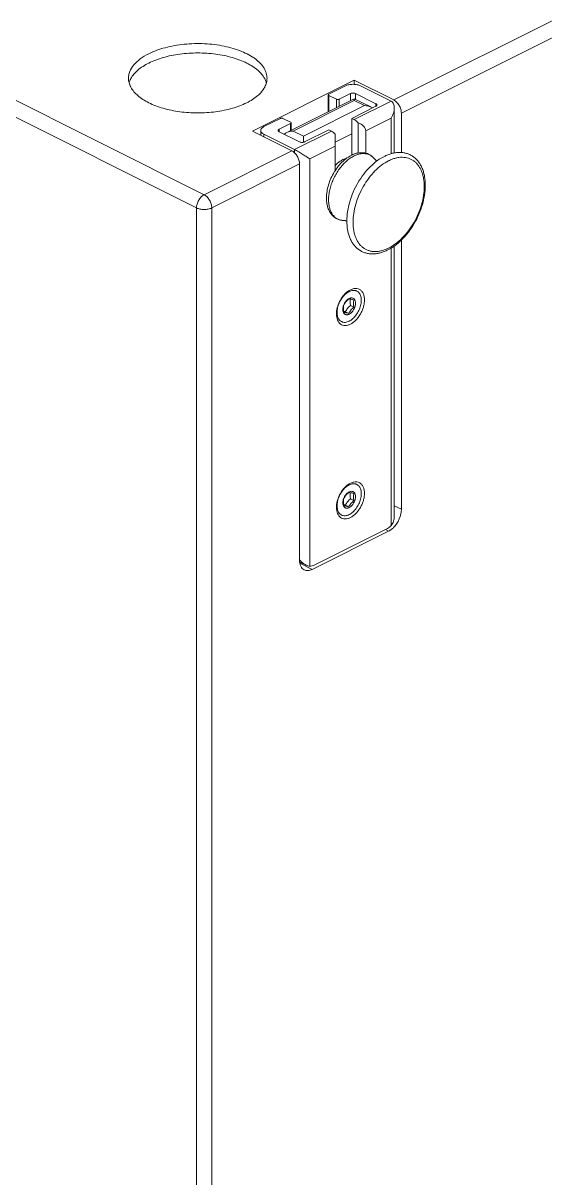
# Model space of a CAD drawing. Header units: millimetres. Extents: x 1177 to 4296, y 93 to 2298.
# Drawn here: x 3790.6 to 3935.6, y 1237 to 1557.7 of the extents above; entities that cross this region are included whole.
import ezdxf

# ---------------------------------------------------------------- set-up
doc = ezdxf.new("R2010")
doc.units = ezdxf.units.MM
doc.header["$LTSCALE"] = 0.1
doc.layers.get('0').update_dxf_attribs({"lineweight": 13})

msp = doc.modelspace()

# ---------------------------------------------------------------- linework, layer by layer
for p, q in [((3893.6, 1536.33), (4168.25, 1673.65)), ((3895.72, 1532.67), (4170.38, 1670)), ((3594.14, 1633.38), (3840.92, 1509.99)), ((3592.02, 1629.72), (3838.8, 1506.33)), ((3854.35, 1527.66), (3882.64, 1541.81)), ((3880.16, 1540.22), (3875.57, 1537.92)), ((3882.64, 1540.63), (3882.64, 1541.81)), ((3893.6, 1536.33), (3882.64, 1541.81)), ((3892.89, 1535.97), (3884.41, 1540.22)), ((3882.64, 1536.66), (3863.92, 1527.3)), ((3865.67, 1527.66), (3882.64, 1536.15)), ((3875.42, 1537.74), (3875.42, 1533.05)), ((3875.57, 1537.56), (3875.57, 1533.13)), ((3875.57, 1537.56), (3877.69, 1536.5)), ((3877.69, 1536.5), (3877.69, 1534.19)), ((3878.4, 1536.5), (3881.58, 1538.09)), ((3878.4, 1536.5), (3878.4, 1534.54)), ((3881.58, 1536.13), (3881.58, 1538.09)), ((3887.22, 1534.37), (3882.64, 1536.66)), ((3882.64, 1536.15), (3882.64, 1536.66)), ((3885.47, 1534.74), (3882.64, 1536.15)), ((3882.64, 1530.85), (3892.89, 1535.97)), ((3882.99, 1536.49), (3882.99, 1538.09)), ((3882.99, 1538.09), (3888.65, 1535.27)), ((3885.47, 1534.74), (3868.5, 1526.25)), ((3888.65, 1534.56), (3881.93, 1531.2)), ((3888.65, 1534.56), (3888.65, 1535.27)), ((3893.77, 1534.15), (3893.77, 1521.58)), ((3895.72, 1532.67), (3895.72, 1521.71)), ((3862.13, 1531.2), (3857.54, 1528.9)), ((3861.78, 1528.19), (3864.96, 1529.79)), ((3864.96, 1530.14), (3862.84, 1531.2)), ((3864.96, 1529.79), (3864.96, 1527.82)), ((3865.11, 1529.96), (3865.11, 1527.9)), ((3881.93, 1531.2), (3881.93, 1521.31)), ((3882.64, 1530.85), (3881.93, 1531.2)), ((3883.7, 1529.97), (3883.7, 1521.57)), ((3885.82, 1527.72), (3892.89, 1531.25)), ((3892.89, 1531.25), (3892.89, 1521.4)), ((3865.31, 1522.18), (3854.35, 1527.66)), ((3856.66, 1527.84), (3856.66, 1526.51)), ((3857.54, 1526.78), (3857.54, 1526.07)), ((3857.54, 1526.78), (3866.02, 1522.54)), ((3861.78, 1527.49), (3861.78, 1528.19)), ((3867.44, 1524.66), (3861.78, 1527.49)), ((3868.5, 1526.25), (3865.67, 1527.66)), ((3866.02, 1522.54), (3876.27, 1527.66)), ((3868.5, 1524.55), (3868.5, 1526.25)), ((3875.57, 1528.02), (3868.85, 1524.66)), ((3876.27, 1527.66), (3875.57, 1528.02)), ((3881.93, 1526.87), (3877.34, 1524.57)), ((3877.34, 1516.66), (3877.34, 1526.79)), ((3885.82, 1527.72), (3885.82, 1521.53)), ((3870.26, 1519.94), (3877.34, 1523.48)), ((3840.92, 1509.99), (3865.31, 1522.18)), ((3866.02, 1522.54), (3866.02, 1521.66)), ((3870.26, 1519.94), (3870.26, 1406.85)), ((3881.93, 1521.31), (3882.28, 1521.14)), ((3843.04, 1506.33), (3867.44, 1518.53)), ((3867.44, 1408.54), (3867.44, 1518.53)), ((3877.9, 1518.69), (3878.47, 1519.11)), ((3877.11, 1516.34), (3877.1, 1516.31)), ((3838.8, 1506.33), (3838.8, 1078.51)), ((3843.04, 1506.33), (3843.04, 1078.51)), ((3895.72, 1497.42), (3895.72, 1422.68)), ((3892.89, 1495.19), (3892.89, 1418.17)), ((3893.77, 1495.79), (3893.77, 1420.74)), ((3882.56, 1478.75), (3881.61, 1479.23)), ((3881.15, 1477.05), (3880.2, 1477.52)), ((3881.15, 1423.35), (3880.2, 1423.83)), ((3882.56, 1425.06), (3881.61, 1425.54)), ((3893.77, 1423.66), (3895.72, 1422.68)), ((3892.18, 1416.58), (3870.97, 1405.98)), ((3871.68, 1407.2), (3891.48, 1417.1)), ((3891.32, 1417.02), (3892.18, 1416.58)), ((3867.51, 1408.02), (3869.28, 1407.14)), ((3867.55, 1407.69), (3870.97, 1405.98))]:
    msp.add_line(p, q)
for centre, radius, start, end in [((3826.08, 1539.27), 6.27, 151.8168, 152.4383), ((3852.23, 1539.27), 6.26, 27.5733, 28.1829), ((3826.08, 1542.8), 6.26, 207.5733, 208.1829), ((3852.22, 1542.81), 6.27, 331.8168, 332.4383), ((3884.9, 1517.24), 4.33, 37.5027, 44.4215), ((3890.19, 1508.33), 15.33, 147.0268, 148.5104), ((3879.61, 1500.44), 2.41, 66.2621, 66.9152), ((3883.41, 1477.91), 3.98, 158.6971, 159.1186), ((3882.18, 1479.27), 2.13, 116.6099, 120.0733), ((3882.18, 1425.58), 2.13, 116.6099, 120.0733), ((3883.41, 1424.21), 3.98, 158.6971, 159.1186), ((3889.12, 1421.98), 6.23, 311.929, 315.1076)]:
    msp.add_arc(centre, radius, start, end)
msp.add_ellipse((3881.58, 1527.72), major_axis=(4.24, 0), ratio=0.612372, start_param=0, end_param=1.047198)
for points, knots in [([(3858.4, 1542.34), (3858.4, 1542.81), (3858.25, 1543.8), (3857.6, 1545.21), (3856.55, 1546.54), (3854.56, 1548.26), (3851.19, 1550.02), (3846.39, 1551.4), (3841, 1552.05), (3835.46, 1551.92), (3830.23, 1551.02), (3826.98, 1549.86), (3825.54, 1549.14)], [0, 0, 0, 0, 0.038301, 0.078936, 0.123707, 0.173661, 0.289903, 0.425612, 0.573776, 0.725202, 0.870157, 1, 1, 1, 1]), ([(3825.54, 1549.14), (3824.7, 1548.72), (3823.19, 1547.83), (3821.36, 1546.17), (3820.18, 1544.33), (3819.9, 1542.97), (3819.9, 1542.34)], [0, 0, 0, 0, 0.302467, 0.565523, 0.793419, 1, 1, 1, 1]), ([(3857.75, 1542.23), (3857.27, 1543.11), (3856.19, 1544.34), (3854.4, 1545.66), (3852.09, 1546.96), (3848.66, 1548.23), (3844.07, 1549.16), (3839.15, 1549.47), (3834.24, 1549.16), (3829.65, 1548.23), (3826.81, 1547.18), (3825.54, 1546.54)], [0, 0, 0, 0, 0.086915, 0.137297, 0.192397, 0.315519, 0.452227, 0.596196, 0.740165, 0.876874, 1, 1, 1, 1]), ([(3825.54, 1546.54), (3824.45, 1546), (3822.54, 1544.82), (3821.03, 1543.12), (3820.56, 1542.23)], [0, 0, 0, 0, 0.547766, 1, 1, 1, 1]), ([(3819.9, 1542.34), (3819.9, 1541.92), (3820.01, 1541.08), (3820.33, 1540.29), (3820.53, 1539.91)], [0, 0, 0, 0, 0.488635, 1, 1, 1, 1]), ([(3857.78, 1539.91), (3857.98, 1540.29), (3858.29, 1541.08), (3858.4, 1541.92), (3858.4, 1542.34)], [0, 0, 0, 0, 0.511337, 1, 1, 1, 1]), ([(3820.53, 1542.17), (3820.48, 1542.08), (3820.3, 1541.72), (3820.16, 1541.34), (3820.08, 1541.05)], [0, 0, 0, 0, 0.256107, 1, 1, 1, 1]), ([(3820.56, 1539.85), (3821.03, 1538.96), (3822.11, 1537.74), (3823.9, 1536.42), (3826.21, 1535.12), (3829.65, 1533.84), (3834.24, 1532.92), (3839.15, 1532.6), (3844.06, 1532.92), (3848.65, 1533.84), (3851.49, 1534.89), (3852.76, 1535.53)], [0, 0, 0, 0, 0.086915, 0.137297, 0.192397, 0.315519, 0.452227, 0.596196, 0.740165, 0.876874, 1, 1, 1, 1]), ([(3852.76, 1535.53), (3853.85, 1536.08), (3855.76, 1537.25), (3857.27, 1538.96), (3857.75, 1539.85)], [0, 0, 0, 0, 0.547766, 1, 1, 1, 1]), ([(3858.22, 1541.05), (3858.2, 1541.14), (3858.08, 1541.53), (3857.92, 1541.9), (3857.78, 1542.17)], [0, 0, 0, 0, 0.244721, 1, 1, 1, 1]), ([(3884.41, 1540.22), (3884.26, 1540.29), (3883.94, 1540.42), (3883.24, 1540.6), (3882.29, 1540.69), (3881.33, 1540.6), (3880.63, 1540.42), (3880.31, 1540.29), (3880.16, 1540.22)], [0, 0, 0, 0, 0.112572, 0.235644, 0.5, 0.764356, 0.887428, 1, 1, 1, 1]), ([(3875.57, 1537.92), (3875.55, 1537.91), (3875.51, 1537.88), (3875.46, 1537.84), (3875.43, 1537.79), (3875.42, 1537.76), (3875.42, 1537.74)], [0, 0, 0, 0, 0.301881, 0.565479, 0.793524, 1, 1, 1, 1]), ([(3875.42, 1537.74), (3875.42, 1537.72), (3875.43, 1537.69), (3875.46, 1537.64), (3875.51, 1537.6), (3875.55, 1537.57), (3875.57, 1537.56)], [0, 0, 0, 0, 0.206476, 0.434521, 0.698119, 1, 1, 1, 1]), ([(3877.69, 1536.5), (3877.74, 1536.48), (3877.86, 1536.44), (3878.04, 1536.42), (3878.23, 1536.44), (3878.35, 1536.48), (3878.4, 1536.5)], [0, 0, 0, 0, 0.23537, 0.5, 0.76463, 1, 1, 1, 1]), ([(3881.58, 1538.09), (3881.68, 1538.15), (3881.91, 1538.22), (3882.29, 1538.25), (3882.66, 1538.22), (3882.89, 1538.15), (3882.99, 1538.09)], [0, 0, 0, 0, 0.235399, 0.5, 0.764601, 1, 1, 1, 1]), ([(3892.89, 1535.97), (3893.04, 1535.9), (3893.32, 1535.68), (3893.59, 1535.24), (3893.74, 1534.71), (3893.77, 1534.34), (3893.77, 1534.15)], [0, 0, 0, 0, 0.235988, 0.478323, 0.732949, 1, 1, 1, 1]), ([(3893.6, 1536.33), (3893.9, 1536.18), (3894.48, 1535.72), (3895.14, 1534.83), (3895.6, 1533.78), (3895.72, 1533.03), (3895.72, 1532.67)], [0, 0, 0, 0, 0.22968, 0.488215, 0.753203, 1, 1, 1, 1]), ([(3885.47, 1534.74), (3885.77, 1534.74), (3886.37, 1534.69), (3886.95, 1534.5), (3887.22, 1534.37)], [0, 0, 0, 0, 0.504122, 1, 1, 1, 1]), ([(3887.22, 1534.37), (3887.26, 1534.35), (3887.42, 1534.26), (3887.58, 1534.16), (3887.69, 1534.08)], [0, 0, 0, 0, 0.252696, 1, 1, 1, 1]), ([(3888.65, 1535.27), (3888.69, 1535.24), (3888.77, 1535.2), (3888.87, 1535.11), (3888.93, 1535.02), (3888.94, 1534.95), (3888.94, 1534.91)], [0, 0, 0, 0, 0.302291, 0.565549, 0.793458, 1, 1, 1, 1]), ([(3888.94, 1534.91), (3888.94, 1534.88), (3888.93, 1534.81), (3888.87, 1534.71), (3888.77, 1534.63), (3888.69, 1534.58), (3888.65, 1534.56)], [0, 0, 0, 0, 0.206542, 0.434451, 0.697709, 1, 1, 1, 1]), ([(3893.77, 1534.15), (3893.77, 1533.91), (3893.72, 1533.41), (3893.54, 1532.67), (3893.26, 1531.94), (3893.02, 1531.48), (3892.89, 1531.25)], [0, 0, 0, 0, 0.240398, 0.488828, 0.742714, 1, 1, 1, 1]), ([(3862.84, 1531.2), (3862.79, 1531.23), (3862.67, 1531.26), (3862.49, 1531.28), (3862.3, 1531.26), (3862.18, 1531.23), (3862.13, 1531.2)], [0, 0, 0, 0, 0.23537, 0.5, 0.76463, 1, 1, 1, 1]), ([(3865.11, 1529.96), (3865.11, 1529.98), (3865.1, 1530.01), (3865.07, 1530.06), (3865.02, 1530.1), (3864.98, 1530.13), (3864.96, 1530.14)], [0, 0, 0, 0, 0.206476, 0.434521, 0.698119, 1, 1, 1, 1]), ([(3864.96, 1529.79), (3864.98, 1529.8), (3865.02, 1529.82), (3865.07, 1529.86), (3865.1, 1529.91), (3865.11, 1529.95), (3865.11, 1529.96)], [0, 0, 0, 0, 0.301881, 0.565479, 0.793524, 1, 1, 1, 1]), ([(3882.64, 1530.85), (3882.83, 1530.75), (3883.22, 1530.49), (3883.54, 1530.15), (3883.7, 1529.97)], [0, 0, 0, 0, 0.475449, 1, 1, 1, 1]), ([(3857.54, 1528.9), (3857.41, 1528.84), (3857.17, 1528.7), (3856.89, 1528.44), (3856.7, 1528.15), (3856.66, 1527.94), (3856.66, 1527.84)], [0, 0, 0, 0, 0.302467, 0.565523, 0.793418, 1, 1, 1, 1]), ([(3856.66, 1527.84), (3856.66, 1527.74), (3856.7, 1527.53), (3856.89, 1527.24), (3857.17, 1526.99), (3857.41, 1526.85), (3857.54, 1526.78)], [0, 0, 0, 0, 0.206582, 0.434477, 0.697533, 1, 1, 1, 1]), ([(3861.49, 1527.84), (3861.49, 1527.87), (3861.5, 1527.94), (3861.56, 1528.04), (3861.66, 1528.13), (3861.74, 1528.17), (3861.78, 1528.19)], [0, 0, 0, 0, 0.206542, 0.434451, 0.697709, 1, 1, 1, 1]), ([(3861.78, 1527.49), (3861.74, 1527.51), (3861.66, 1527.56), (3861.56, 1527.64), (3861.5, 1527.74), (3861.49, 1527.81), (3861.49, 1527.84)], [0, 0, 0, 0, 0.302291, 0.565549, 0.793458, 1, 1, 1, 1]), ([(3863.92, 1527.3), (3863.78, 1527.23), (3863.53, 1527.08), (3863.3, 1526.88), (3863.2, 1526.78)], [0, 0, 0, 0, 0.505796, 1, 1, 1, 1]), ([(3865.67, 1527.66), (3865.37, 1527.66), (3864.76, 1527.62), (3864.18, 1527.43), (3863.92, 1527.3)], [0, 0, 0, 0, 0.50405, 1, 1, 1, 1]), ([(3876.27, 1527.66), (3876.47, 1527.57), (3876.86, 1527.3), (3877.18, 1526.97), (3877.34, 1526.79)], [0, 0, 0, 0, 0.475449, 1, 1, 1, 1]), ([(3868.85, 1524.66), (3868.75, 1524.61), (3868.51, 1524.54), (3868.14, 1524.5), (3867.77, 1524.54), (3867.54, 1524.61), (3867.44, 1524.66)], [0, 0, 0, 0, 0.235399, 0.5, 0.764601, 1, 1, 1, 1]), ([(3865.31, 1522.18), (3865.62, 1522.03), (3866.19, 1521.58), (3866.86, 1520.69), (3867.31, 1519.64), (3867.44, 1518.89), (3867.44, 1518.53)], [0, 0, 0, 0, 0.22968, 0.488215, 0.753203, 1, 1, 1, 1]), ([(3870.26, 1519.94), (3870.14, 1520.03), (3869.86, 1520.23), (3869.42, 1520.53), (3868.92, 1520.85), (3868.18, 1521.32), (3867.4, 1521.79), (3866.6, 1522.24), (3866.21, 1522.44), (3866.02, 1522.54)], [0, 0, 0, 0, 0.095269, 0.202888, 0.321913, 0.451322, 0.732615, 0.873663, 1, 1, 1, 1]), ([(3888, 1520.27), (3887.78, 1520.5), (3887.28, 1520.89), (3886.41, 1521.29), (3885.44, 1521.46), (3884.41, 1521.4), (3883.35, 1521.12), (3882.27, 1520.63), (3881.19, 1519.95), (3880.15, 1519.08), (3879.17, 1518.05), (3878.27, 1516.88), (3877.46, 1515.6), (3876.77, 1514.25), (3876.22, 1512.84), (3875.81, 1511.41), (3875.56, 1510), (3875.5, 1509.07), (3875.5, 1508.62)], [0, 0, 0, 0, 0.046254, 0.091892, 0.138682, 0.188164, 0.241419, 0.299003, 0.360991, 0.427071, 0.496632, 0.568846, 0.642732, 0.717223, 0.791222, 0.863654, 0.93353, 1, 1, 1, 1]), ([(3888.34, 1519.88), (3888.19, 1520.07), (3887.86, 1520.44), (3887.28, 1520.91), (3886.64, 1521.28), (3885.94, 1521.53), (3885.21, 1521.66), (3884.45, 1521.68), (3883.68, 1521.59), (3882.9, 1521.4), (3882.13, 1521.1), (3881.09, 1520.56), (3879.84, 1519.66), (3878.48, 1518.3), (3877.69, 1517.24), (3877.32, 1516.67)], [0, 0, 0, 0, 0.055595, 0.110352, 0.164777, 0.219281, 0.274308, 0.330316, 0.387741, 0.446983, 0.508361, 0.57208, 0.706626, 0.85004, 1, 1, 1, 1]), ([(3878.47, 1519.11), (3878.79, 1519.35), (3879.44, 1519.76), (3880.16, 1520.04), (3880.52, 1520.12)], [0, 0, 0, 0, 0.525497, 1, 1, 1, 1]), ([(3902.38, 1512.61), (3902.38, 1513.43), (3902.28, 1514.64), (3901.94, 1516.18), (3901.57, 1517.24), (3901.11, 1518.22), (3900.54, 1519.1), (3899.88, 1519.87), (3899.12, 1520.53), (3898.28, 1521.05), (3897.37, 1521.44), (3896.4, 1521.68), (3895.38, 1521.77), (3894.34, 1521.72), (3893.29, 1521.54), (3892.22, 1521.21), (3890.78, 1520.6), (3889, 1519.51), (3887.02, 1517.79), (3885.2, 1515.72), (3883.61, 1513.35), (3882.31, 1510.78), (3881.34, 1508.09), (3880.73, 1505.39), (3880.58, 1503.59), (3880.58, 1502.71)], [0, 0, 0, 0, 0.062933, 0.092651, 0.121235, 0.148783, 0.17544, 0.201396, 0.226864, 0.252072, 0.27726, 0.302662, 0.32851, 0.355023, 0.382393, 0.410775, 0.44028, 0.502771, 0.569814, 0.640611, 0.71388, 0.788058, 0.86148, 0.932563, 1, 1, 1, 1]), ([(3881.96, 1520.97), (3881.96, 1521), (3881.94, 1521.11), (3881.93, 1521.22), (3881.93, 1521.31)], [0, 0, 0, 0, 0.24162, 1, 1, 1, 1]), ([(3902.08, 1512.25), (3902.08, 1513.01), (3902, 1514.13), (3901.68, 1515.55), (3901.35, 1516.51), (3900.94, 1517.38), (3900.44, 1518.16), (3899.86, 1518.83), (3899.2, 1519.39), (3898.48, 1519.84), (3897.69, 1520.16), (3896.85, 1520.35), (3895.96, 1520.42), (3895.04, 1520.36), (3894.1, 1520.17), (3893.13, 1519.86), (3891.81, 1519.28), (3890.16, 1518.24), (3888.32, 1516.62), (3886.62, 1514.64), (3885.13, 1512.39), (3883.91, 1509.95), (3882.99, 1507.42), (3882.43, 1504.87), (3882.29, 1503.18), (3882.29, 1502.35)], [0, 0, 0, 0, 0.063385, 0.092949, 0.121078, 0.147848, 0.173402, 0.197956, 0.221794, 0.245253, 0.268702, 0.292512, 0.317022, 0.342519, 0.369223, 0.39728, 0.426772, 0.490011, 0.558546, 0.63128, 0.706699, 0.783055, 0.85852, 0.93134, 1, 1, 1, 1]), ([(3888.34, 1519.88), (3888.37, 1519.84), (3888.44, 1519.76), (3888.58, 1519.63), (3888.76, 1519.49), (3888.89, 1519.41), (3888.97, 1519.37)], [0, 0, 0, 0, 0.168712, 0.400856, 0.684982, 1, 1, 1, 1]), ([(3877.33, 1518.07), (3877.42, 1518.17), (3877.77, 1518.54), (3878.16, 1518.88), (3878.47, 1519.11)], [0, 0, 0, 0, 0.257742, 1, 1, 1, 1]), ([(3877.33, 1518.21), (3877.38, 1518.25), (3877.56, 1518.42), (3877.75, 1518.58), (3877.9, 1518.69)], [0, 0, 0, 0, 0.254817, 1, 1, 1, 1]), ([(3877.1, 1516.31), (3876.75, 1515.75), (3876.14, 1514.59), (3875.46, 1512.76), (3875.03, 1510.91), (3874.92, 1509.67), (3874.92, 1509.07)], [0, 0, 0, 0, 0.258401, 0.514808, 0.763534, 1, 1, 1, 1]), ([(3880.58, 1502.71), (3880.58, 1501.89), (3880.67, 1500.68), (3881.02, 1499.13), (3881.38, 1498.07), (3881.84, 1497.09), (3882.41, 1496.21), (3883.08, 1495.44), (3883.83, 1494.78), (3884.68, 1494.26), (3885.59, 1493.87), (3886.56, 1493.63), (3887.57, 1493.54), (3888.61, 1493.59), (3889.67, 1493.78), (3890.73, 1494.1), (3892.18, 1494.72), (3893.96, 1495.81), (3895.94, 1497.52), (3897.75, 1499.6), (3899.34, 1501.96), (3900.65, 1504.54), (3901.62, 1507.22), (3902.23, 1509.92), (3902.38, 1511.73), (3902.38, 1512.61)], [0, 0, 0, 0, 0.062933, 0.092651, 0.121235, 0.148783, 0.17544, 0.201396, 0.226864, 0.252072, 0.27726, 0.302662, 0.32851, 0.355023, 0.382393, 0.410775, 0.44028, 0.502771, 0.569814, 0.640611, 0.71388, 0.788058, 0.86148, 0.932563, 1, 1, 1, 1]), ([(3902.08, 1512.25), (3902.08, 1511.43), (3901.94, 1509.73), (3901.38, 1507.19), (3900.46, 1504.65), (3899.24, 1502.21), (3897.75, 1499.96), (3896.05, 1497.99), (3894.21, 1496.37), (3892.56, 1495.33), (3891.24, 1494.74), (3890.27, 1494.43), (3889.33, 1494.25), (3888.41, 1494.19), (3887.52, 1494.25), (3886.68, 1494.45), (3885.89, 1494.77), (3885.17, 1495.21), (3884.51, 1495.78), (3883.93, 1496.45), (3883.43, 1497.23), (3883.01, 1498.1), (3882.69, 1499.06), (3882.37, 1500.48), (3882.29, 1501.59), (3882.29, 1502.35)], [0, 0, 0, 0, 0.06866, 0.14148, 0.216945, 0.293301, 0.36872, 0.441454, 0.509989, 0.573228, 0.60272, 0.630777, 0.657481, 0.682978, 0.707488, 0.731298, 0.754747, 0.778206, 0.802044, 0.826598, 0.852152, 0.878922, 0.907051, 0.936615, 1, 1, 1, 1]), ([(3840.92, 1509.99), (3840.62, 1509.84), (3840.04, 1509.38), (3839.38, 1508.49), (3838.92, 1507.44), (3838.8, 1506.69), (3838.8, 1506.33)], [0, 0, 0, 0, 0.229631, 0.488179, 0.753194, 1, 1, 1, 1]), ([(3843.04, 1506.33), (3843.04, 1506.69), (3842.92, 1507.44), (3842.46, 1508.49), (3841.8, 1509.38), (3841.22, 1509.84), (3840.92, 1509.99)], [0, 0, 0, 0, 0.246793, 0.511785, 0.770324, 1, 1, 1, 1]), ([(3874.92, 1509.07), (3874.92, 1508.65), (3874.97, 1507.83), (3875.21, 1506.65), (3875.61, 1505.58), (3876.18, 1504.64), (3876.91, 1503.86), (3877.78, 1503.28), (3878.77, 1502.92), (3879.47, 1502.84), (3879.82, 1502.83)], [0, 0, 0, 0, 0.142422, 0.277524, 0.405813, 0.528525, 0.647383, 0.764305, 0.881208, 1, 1, 1, 1]), ([(3879.15, 1502.89), (3878.88, 1502.94), (3878.35, 1503.09), (3877.62, 1503.48), (3876.98, 1504.03), (3876.45, 1504.72), (3876.03, 1505.55), (3875.72, 1506.49), (3875.54, 1507.52), (3875.5, 1508.24), (3875.5, 1508.62)], [0, 0, 0, 0, 0.111142, 0.221095, 0.333083, 0.450021, 0.574159, 0.706904, 0.848897, 1, 1, 1, 1]), ([(3838.8, 1506.33), (3839.1, 1506.17), (3839.81, 1505.96), (3840.92, 1505.85), (3842.03, 1505.96), (3842.73, 1506.17), (3843.04, 1506.33)], [0, 0, 0, 0, 0.235383, 0.500037, 0.764676, 1, 1, 1, 1]), ([(3879.82, 1502.83), (3879.76, 1502.83), (3879.54, 1502.84), (3879.31, 1502.87), (3879.15, 1502.89)], [0, 0, 0, 0, 0.253667, 1, 1, 1, 1]), ([(3880.56, 1502.66), (3880.48, 1502.69), (3880.34, 1502.74), (3880.14, 1502.8), (3879.96, 1502.83), (3879.86, 1502.83), (3879.82, 1502.83)], [0, 0, 0, 0, 0.316233, 0.599942, 0.831661, 1, 1, 1, 1]), ([(3877.69, 1476.89), (3877.69, 1477.46), (3877.86, 1478.66), (3878.51, 1480.37), (3879.49, 1481.91), (3880.34, 1482.76), (3880.8, 1483.11)], [0, 0, 0, 0, 0.240942, 0.500001, 0.759071, 1, 1, 1, 1]), ([(3880.91, 1482.95), (3880.56, 1482.73), (3880.07, 1482.33), (3879.49, 1481.69), (3878.95, 1480.95), (3878.4, 1479.93), (3878.04, 1478.84), (3877.89, 1477.96), (3877.85, 1477.34), (3877.89, 1476.75), (3877.99, 1476.21), (3878.17, 1475.73), (3878.42, 1475.32), (3878.73, 1474.99), (3878.97, 1474.82), (3879.1, 1474.76)], [0, 0, 0, 0, 0.127822, 0.196699, 0.267819, 0.412938, 0.555572, 0.623707, 0.688619, 0.749738, 0.806746, 0.859647, 0.908847, 0.955203, 1, 1, 1, 1]), ([(3880.8, 1483.11), (3881.07, 1483.31), (3881.61, 1483.65), (3882.47, 1483.95), (3883.3, 1484.01), (3884.06, 1483.79), (3884.69, 1483.32), (3885.14, 1482.62), (3885.41, 1481.75), (3885.47, 1481.11), (3885.47, 1480.78)], [0, 0, 0, 0, 0.144871, 0.274793, 0.391423, 0.5, 0.608577, 0.725207, 0.85513, 1, 1, 1, 1]), ([(3881.22, 1483.12), (3881.2, 1483.11), (3881.09, 1483.05), (3880.99, 1482.99), (3880.91, 1482.95)], [0, 0, 0, 0, 0.245673, 1, 1, 1, 1]), ([(3881.22, 1483.12), (3881.41, 1483.21), (3881.77, 1483.36), (3882.34, 1483.47), (3882.79, 1483.44), (3883.12, 1483.36), (3883.27, 1483.29), (3883.35, 1483.26)], [0, 0, 0, 0, 0.279055, 0.535047, 0.772465, 0.886915, 1, 1, 1, 1]), ([(3883.35, 1483.26), (3883.48, 1483.19), (3883.74, 1483.02), (3884.06, 1482.67), (3884.3, 1482.23), (3884.48, 1481.72), (3884.57, 1481.15), (3884.59, 1480.53), (3884.53, 1479.87), (3884.4, 1479.2), (3884.19, 1478.52), (3883.82, 1477.63), (3883.33, 1476.8), (3882.73, 1476.07), (3882.26, 1475.59), (3881.76, 1475.2), (3881.4, 1474.98), (3881.22, 1474.89)], [0, 0, 0, 0, 0.044897, 0.091476, 0.141103, 0.194659, 0.252516, 0.314612, 0.380538, 0.449619, 0.520991, 0.593666, 0.738521, 0.808772, 0.876237, 0.940173, 1, 1, 1, 1]), ([(3881.22, 1481.17), (3881.33, 1481.23), (3881.55, 1481.31), (3881.89, 1481.36), (3882.21, 1481.32), (3882.49, 1481.18), (3882.71, 1480.95), (3882.87, 1480.65), (3882.97, 1480.29), (3883, 1479.88), (3882.97, 1479.44), (3882.87, 1478.99), (3882.7, 1478.53), (3882.48, 1478.1), (3882.22, 1477.7), (3881.91, 1477.34), (3881.59, 1477.05), (3881.35, 1476.9), (3881.22, 1476.84)], [0, 0, 0, 0, 0.057513, 0.109649, 0.157869, 0.204666, 0.252959, 0.305217, 0.362878, 0.426312, 0.495025, 0.567905, 0.643431, 0.719848, 0.795328, 0.868118, 0.936712, 1, 1, 1, 1]), ([(3885.47, 1480.78), (3885.47, 1480.45), (3885.41, 1479.79), (3885.19, 1478.79), (3884.83, 1477.79), (3884.35, 1476.83), (3883.76, 1475.95), (3883.1, 1475.17), (3882.37, 1474.53), (3881.61, 1474.06), (3880.85, 1473.76), (3880.11, 1473.65), (3879.41, 1473.75), (3878.8, 1474.06), (3878.31, 1474.56), (3877.95, 1475.22), (3877.73, 1476.02), (3877.69, 1476.59), (3877.69, 1476.89)], [0, 0, 0, 0, 0.068708, 0.141598, 0.217119, 0.293538, 0.369017, 0.441809, 0.510399, 0.573689, 0.631204, 0.683338, 0.731559, 0.778354, 0.826649, 0.878902, 0.936572, 1, 1, 1, 1]), ([(3879.62, 1477.29), (3879.56, 1477.42), (3879.47, 1477.73), (3879.44, 1478.23), (3879.51, 1478.78), (3879.62, 1479.14), (3879.69, 1479.32)], [0, 0, 0, 0, 0.214292, 0.45515, 0.719428, 1, 1, 1, 1]), ([(3879.73, 1477.34), (3879.69, 1477.52), (3879.63, 1477.87), (3879.59, 1478.39), (3879.63, 1478.88), (3879.69, 1479.19), (3879.73, 1479.34)], [0, 0, 0, 0, 0.27161, 0.530864, 0.773291, 1, 1, 1, 1]), ([(3879.7, 1479.35), (3879.78, 1479.54), (3879.95, 1479.9), (3880.28, 1480.39), (3880.67, 1480.81), (3880.96, 1481.02), (3881.11, 1481.11)], [0, 0, 0, 0, 0.264274, 0.524832, 0.772497, 1, 1, 1, 1]), ([(3879.73, 1479.34), (3879.81, 1479.5), (3879.98, 1479.82), (3880.31, 1480.27), (3880.7, 1480.68), (3880.99, 1480.93), (3881.15, 1481.05)], [0, 0, 0, 0, 0.238829, 0.485903, 0.740658, 1, 1, 1, 1]), ([(3881.61, 1479.23), (3881.46, 1479.11), (3881.16, 1478.86), (3880.77, 1478.45), (3880.45, 1478), (3880.27, 1477.68), (3880.2, 1477.52)], [0, 0, 0, 0, 0.25934, 0.514098, 0.761174, 1, 1, 1, 1]), ([(3881.15, 1481.05), (3881.34, 1481.03), (3881.67, 1480.98), (3882.14, 1480.87), (3882.41, 1480.8), (3882.56, 1480.75)], [0, 0, 0, 0, 0.405706, 0.683587, 1, 1, 1, 1]), ([(3882.56, 1478.75), (3882.41, 1478.63), (3882.11, 1478.39), (3881.72, 1477.98), (3881.4, 1477.53), (3881.22, 1477.21), (3881.15, 1477.05)], [0, 0, 0, 0, 0.259343, 0.514097, 0.761172, 1, 1, 1, 1]), ([(3881.55, 1481), (3881.53, 1480.86), (3881.49, 1480.58), (3881.48, 1480.15), (3881.52, 1479.69), (3881.58, 1479.39), (3881.61, 1479.23)], [0, 0, 0, 0, 0.229743, 0.474013, 0.732073, 1, 1, 1, 1]), ([(3882.56, 1480.75), (3882.52, 1480.61), (3882.46, 1480.3), (3882.42, 1479.81), (3882.46, 1479.29), (3882.52, 1478.93), (3882.56, 1478.75)], [0, 0, 0, 0, 0.226709, 0.469137, 0.72839, 1, 1, 1, 1]), ([(3879.1, 1474.76), (3879.17, 1474.72), (3879.33, 1474.66), (3879.66, 1474.57), (3880.11, 1474.55), (3880.67, 1474.65), (3881.04, 1474.8), (3881.22, 1474.89)], [0, 0, 0, 0, 0.113085, 0.227535, 0.464953, 0.720945, 1, 1, 1, 1]), ([(3881.22, 1476.84), (3881.14, 1476.8), (3880.98, 1476.74), (3880.74, 1476.68), (3880.5, 1476.66), (3880.28, 1476.7), (3880.07, 1476.78), (3879.89, 1476.91), (3879.74, 1477.08), (3879.66, 1477.21), (3879.62, 1477.29)], [0, 0, 0, 0, 0.143544, 0.27724, 0.402179, 0.520759, 0.636199, 0.752235, 0.872513, 1, 1, 1, 1]), ([(3880.2, 1477.52), (3880.15, 1477.54), (3879.98, 1477.58), (3879.8, 1477.63), (3879.67, 1477.66)], [0, 0, 0, 0, 0.260801, 1, 1, 1, 1]), ([(3881.15, 1477.05), (3881, 1477.09), (3880.72, 1477.16), (3880.25, 1477.27), (3879.93, 1477.33), (3879.73, 1477.34)], [0, 0, 0, 0, 0.316413, 0.594294, 1, 1, 1, 1]), ([(3880.8, 1429.42), (3881.07, 1429.62), (3881.61, 1429.96), (3882.47, 1430.26), (3883.3, 1430.31), (3884.06, 1430.1), (3884.69, 1429.62), (3885.14, 1428.92), (3885.41, 1428.05), (3885.47, 1427.42), (3885.47, 1427.08)], [0, 0, 0, 0, 0.144871, 0.274793, 0.391423, 0.5, 0.608577, 0.725207, 0.85513, 1, 1, 1, 1]), ([(3877.69, 1423.19), (3877.69, 1423.77), (3877.86, 1424.97), (3878.51, 1426.67), (3879.49, 1428.21), (3880.34, 1429.07), (3880.8, 1429.42)], [0, 0, 0, 0, 0.240942, 0.500001, 0.759071, 1, 1, 1, 1]), ([(3885.47, 1427.08), (3885.47, 1426.76), (3885.41, 1426.09), (3885.19, 1425.09), (3884.83, 1424.1), (3884.35, 1423.14), (3883.76, 1422.25), (3883.1, 1421.48), (3882.37, 1420.84), (3881.61, 1420.36), (3880.85, 1420.06), (3880.11, 1419.96), (3879.41, 1420.06), (3878.8, 1420.37), (3878.31, 1420.87), (3877.95, 1421.53), (3877.73, 1422.32), (3877.69, 1422.89), (3877.69, 1423.19)], [0, 0, 0, 0, 0.068708, 0.141598, 0.217119, 0.293538, 0.369017, 0.441809, 0.510399, 0.573689, 0.631204, 0.683338, 0.731559, 0.778354, 0.826649, 0.878902, 0.936572, 1, 1, 1, 1]), ([(3880.91, 1429.25), (3880.56, 1429.04), (3880.07, 1428.63), (3879.49, 1427.99), (3878.95, 1427.25), (3878.4, 1426.24), (3878.04, 1425.14), (3877.89, 1424.27), (3877.85, 1423.65), (3877.89, 1423.06), (3877.99, 1422.52), (3878.17, 1422.04), (3878.42, 1421.63), (3878.73, 1421.29), (3878.97, 1421.13), (3879.1, 1421.07)], [0, 0, 0, 0, 0.127822, 0.196699, 0.267819, 0.412938, 0.555572, 0.623707, 0.688619, 0.749738, 0.806746, 0.859647, 0.908847, 0.955203, 1, 1, 1, 1]), ([(3879.7, 1425.66), (3879.78, 1425.85), (3879.95, 1426.21), (3880.28, 1426.7), (3880.67, 1427.11), (3880.96, 1427.33), (3881.11, 1427.42)], [0, 0, 0, 0, 0.264274, 0.524832, 0.772497, 1, 1, 1, 1]), ([(3879.73, 1425.65), (3879.81, 1425.81), (3879.98, 1426.13), (3880.31, 1426.58), (3880.7, 1426.99), (3880.99, 1427.23), (3881.15, 1427.35)], [0, 0, 0, 0, 0.238829, 0.485903, 0.740658, 1, 1, 1, 1]), ([(3881.22, 1429.43), (3881.2, 1429.41), (3881.09, 1429.36), (3880.99, 1429.3), (3880.91, 1429.25)], [0, 0, 0, 0, 0.245673, 1, 1, 1, 1]), ([(3881.15, 1427.35), (3881.34, 1427.34), (3881.67, 1427.29), (3882.14, 1427.18), (3882.41, 1427.1), (3882.56, 1427.06)], [0, 0, 0, 0, 0.405706, 0.683587, 1, 1, 1, 1]), ([(3881.22, 1429.43), (3881.41, 1429.52), (3881.77, 1429.67), (3882.34, 1429.77), (3882.79, 1429.75), (3883.12, 1429.66), (3883.27, 1429.6), (3883.35, 1429.56)], [0, 0, 0, 0, 0.279055, 0.535047, 0.772465, 0.886915, 1, 1, 1, 1]), ([(3883.35, 1429.56), (3883.48, 1429.5), (3883.74, 1429.32), (3884.06, 1428.97), (3884.3, 1428.54), (3884.48, 1428.03), (3884.57, 1427.45), (3884.59, 1426.83), (3884.53, 1426.18), (3884.4, 1425.5), (3884.19, 1424.83), (3883.82, 1423.94), (3883.33, 1423.11), (3882.73, 1422.38), (3882.26, 1421.9), (3881.76, 1421.5), (3881.4, 1421.29), (3881.22, 1421.2)], [0, 0, 0, 0, 0.044897, 0.091476, 0.141103, 0.194659, 0.252516, 0.314612, 0.380538, 0.449619, 0.520991, 0.593666, 0.738521, 0.808772, 0.876237, 0.940173, 1, 1, 1, 1]), ([(3881.22, 1427.48), (3881.33, 1427.53), (3881.55, 1427.62), (3881.89, 1427.67), (3882.21, 1427.62), (3882.49, 1427.48), (3882.71, 1427.25), (3882.87, 1426.95), (3882.97, 1426.59), (3883, 1426.19), (3882.97, 1425.75), (3882.87, 1425.29), (3882.7, 1424.84), (3882.48, 1424.41), (3882.22, 1424), (3881.91, 1423.65), (3881.59, 1423.36), (3881.35, 1423.21), (3881.22, 1423.15)], [0, 0, 0, 0, 0.057513, 0.109649, 0.157869, 0.204666, 0.252959, 0.305217, 0.362878, 0.426312, 0.495025, 0.567905, 0.643431, 0.719848, 0.795328, 0.868118, 0.936712, 1, 1, 1, 1]), ([(3881.55, 1427.3), (3881.53, 1427.17), (3881.49, 1426.89), (3881.48, 1426.46), (3881.52, 1426), (3881.58, 1425.69), (3881.61, 1425.54)], [0, 0, 0, 0, 0.229743, 0.474013, 0.732073, 1, 1, 1, 1]), ([(3882.56, 1427.06), (3882.52, 1426.91), (3882.46, 1426.6), (3882.42, 1426.11), (3882.46, 1425.59), (3882.52, 1425.24), (3882.56, 1425.06)], [0, 0, 0, 0, 0.226709, 0.469137, 0.72839, 1, 1, 1, 1]), ([(3879.62, 1423.59), (3879.56, 1423.73), (3879.47, 1424.04), (3879.44, 1424.54), (3879.51, 1425.08), (3879.62, 1425.45), (3879.69, 1425.63)], [0, 0, 0, 0, 0.214292, 0.45515, 0.719428, 1, 1, 1, 1]), ([(3879.73, 1423.65), (3879.69, 1423.83), (3879.63, 1424.18), (3879.59, 1424.7), (3879.63, 1425.19), (3879.69, 1425.5), (3879.73, 1425.65)], [0, 0, 0, 0, 0.27161, 0.530864, 0.773291, 1, 1, 1, 1]), ([(3881.22, 1423.15), (3881.14, 1423.11), (3880.98, 1423.04), (3880.74, 1422.98), (3880.5, 1422.97), (3880.28, 1423), (3880.07, 1423.09), (3879.89, 1423.22), (3879.74, 1423.39), (3879.66, 1423.52), (3879.62, 1423.59)], [0, 0, 0, 0, 0.143544, 0.27724, 0.402179, 0.520759, 0.636199, 0.752235, 0.872513, 1, 1, 1, 1]), ([(3880.2, 1423.83), (3880.15, 1423.84), (3879.98, 1423.89), (3879.8, 1423.94), (3879.67, 1423.97)], [0, 0, 0, 0, 0.260801, 1, 1, 1, 1]), ([(3881.15, 1423.35), (3881, 1423.39), (3880.72, 1423.47), (3880.25, 1423.58), (3879.93, 1423.63), (3879.73, 1423.65)], [0, 0, 0, 0, 0.316413, 0.594294, 1, 1, 1, 1]), ([(3881.61, 1425.54), (3881.46, 1425.42), (3881.16, 1425.17), (3880.77, 1424.76), (3880.45, 1424.31), (3880.27, 1423.99), (3880.2, 1423.83)], [0, 0, 0, 0, 0.25934, 0.514098, 0.761174, 1, 1, 1, 1]), ([(3882.56, 1425.06), (3882.41, 1424.94), (3882.11, 1424.69), (3881.72, 1424.28), (3881.4, 1423.83), (3881.22, 1423.51), (3881.15, 1423.35)], [0, 0, 0, 0, 0.259343, 0.514097, 0.761172, 1, 1, 1, 1]), ([(3879.1, 1421.07), (3879.17, 1421.03), (3879.33, 1420.96), (3879.66, 1420.88), (3880.11, 1420.85), (3880.67, 1420.96), (3881.04, 1421.11), (3881.22, 1421.2)], [0, 0, 0, 0, 0.113085, 0.227535, 0.464953, 0.720945, 1, 1, 1, 1]), ([(3892.89, 1418.17), (3893.05, 1418.33), (3893.33, 1418.7), (3893.59, 1419.35), (3893.74, 1420.04), (3893.77, 1420.51), (3893.77, 1420.74)], [0, 0, 0, 0, 0.246197, 0.493918, 0.745076, 1, 1, 1, 1]), ([(3895.72, 1422.68), (3895.72, 1421.76), (3895.25, 1419.87), (3894.2, 1418.26), (3893.53, 1417.58)], [0, 0, 0, 0, 0.491385, 1, 1, 1, 1]), ([(3891.48, 1417.1), (3891.6, 1417.16), (3892.12, 1417.45), (3892.58, 1417.84), (3892.89, 1418.17)], [0, 0, 0, 0, 0.234285, 1, 1, 1, 1]), ([(3893.28, 1417.34), (3893.19, 1417.26), (3892.85, 1416.98), (3892.48, 1416.73), (3892.18, 1416.58)], [0, 0, 0, 0, 0.262951, 1, 1, 1, 1]), ([(3867.43, 1408.65), (3867.51, 1408.56), (3867.83, 1408.21), (3868.17, 1407.89), (3868.45, 1407.67)], [0, 0, 0, 0, 0.255441, 1, 1, 1, 1]), ([(3868.74, 1405.84), (3868.53, 1405.94), (3868.15, 1406.23), (3867.73, 1406.87), (3867.49, 1407.66), (3867.44, 1408.24), (3867.44, 1408.54)], [0, 0, 0, 0, 0.217166, 0.450361, 0.71044, 1, 1, 1, 1]), ([(3868.45, 1407.67), (3868.51, 1407.62), (3868.78, 1407.42), (3869.06, 1407.25), (3869.28, 1407.14)], [0, 0, 0, 0, 0.258829, 1, 1, 1, 1]), ([(3870.97, 1405.98), (3870.6, 1405.79), (3869.85, 1405.54), (3869.05, 1405.68), (3868.74, 1405.84)], [0, 0, 0, 0, 0.536339, 1, 1, 1, 1]), ([(3869.28, 1407.14), (3869.44, 1407.06), (3869.76, 1406.92), (3870.1, 1406.86), (3870.26, 1406.85)], [0, 0, 0, 0, 0.530432, 1, 1, 1, 1]), ([(3870.26, 1406.85), (3870.5, 1406.84), (3870.99, 1406.9), (3871.45, 1407.08), (3871.68, 1407.2)], [0, 0, 0, 0, 0.474409, 1, 1, 1, 1])]:
    msp.add_open_spline(points, degree=3, knots=knots)

doc.saveas('drawing.dxf')
